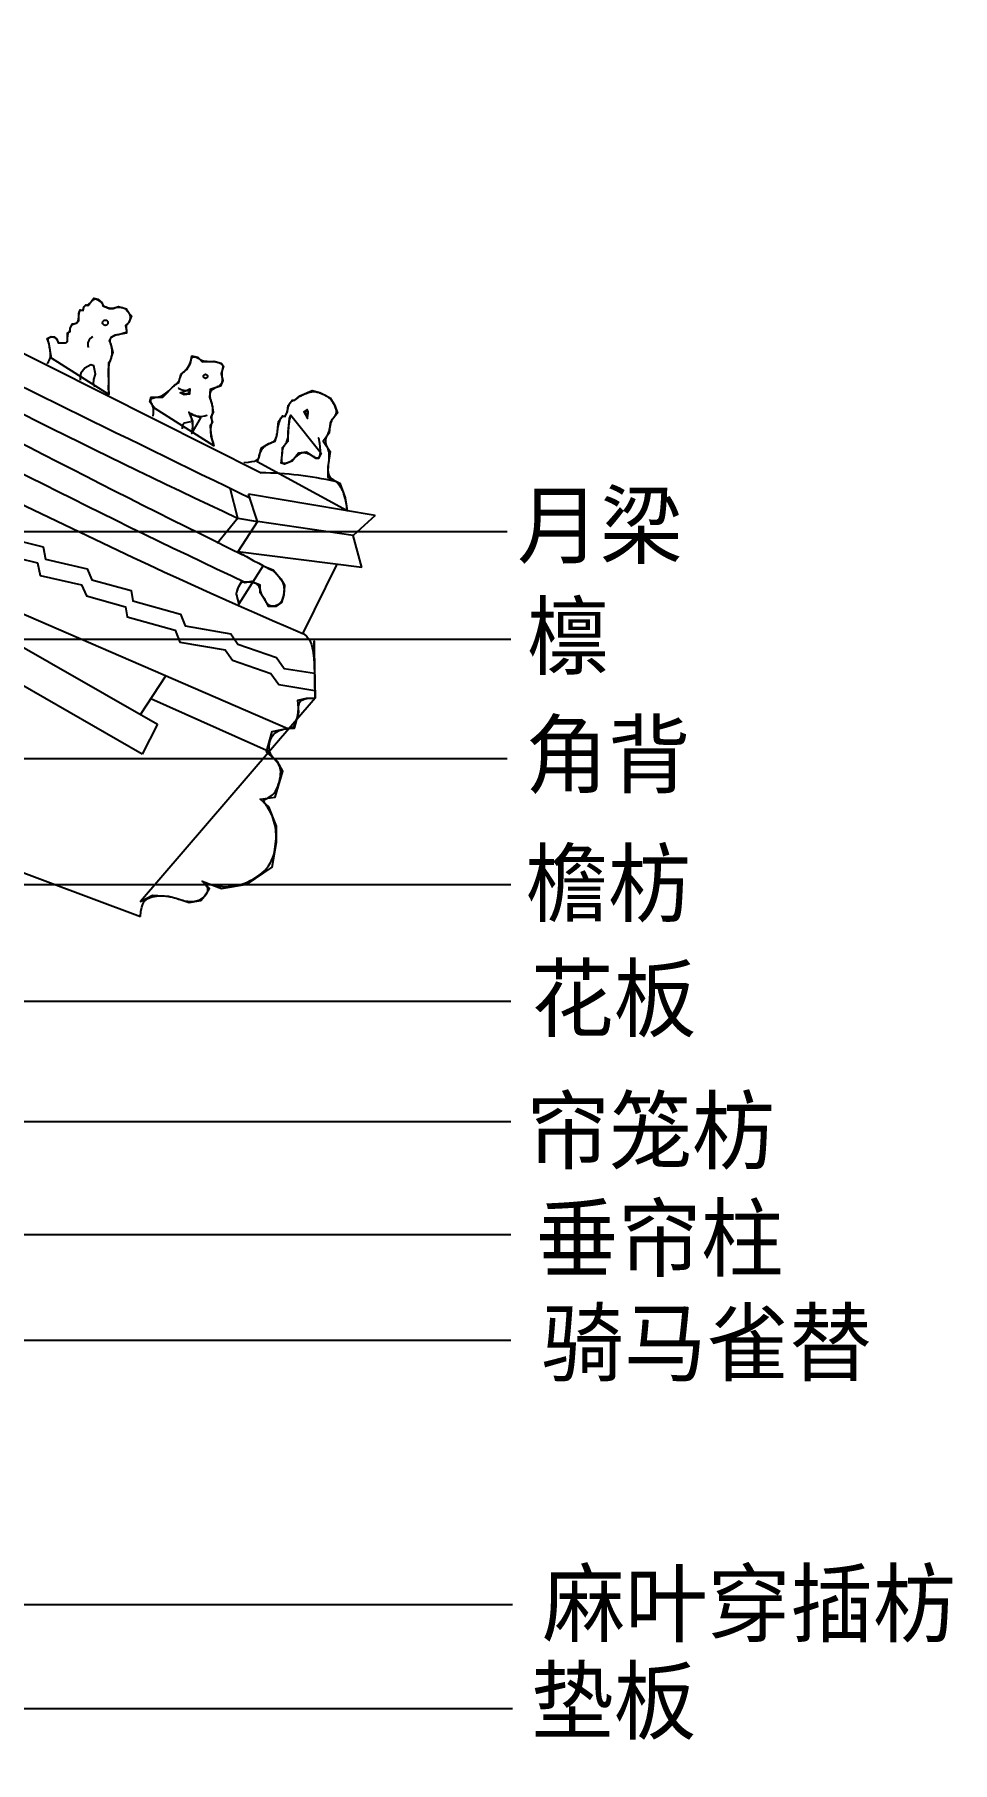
# Model space of a CAD drawing. Header units: metres. Extents: x 986 to 9059, y 312 to 6351.
# Drawn here: x 7471 to 9059, y 2626 to 5613 of the extents above; entities that cross this region are included whole.
import ezdxf

# ---------------------------------------------------------------- set-up
doc = ezdxf.new("R2010")
doc.units = ezdxf.units.M
for name, color, linetype in [('3', 3, 'Continuous'), ('4', 4, 'Continuous'), ('7', 7, 'Continuous'), ('DIM', 3, 'Continuous'), ('TEXT', 3, 'Continuous')]:
    doc.layers.add(name, color=color, linetype=linetype)
doc.dimstyles.get("Standard").update_dxf_attribs({"dimtxt": 2.5, "dimasz": 2.5, "dimexe": 1.25, "dimexo": 0.625, "dimtad": 1, "dimcen": 2.5, "dimazin": 3, "dimtfac": 1, "dimtmove": 0, "dimatfit": 3})

msp = doc.modelspace()

# ---------------------------------------------------------------- linework, layer by layer
at = {"layer": '3'}
for centre, radius, start, end in [((14085.35, 18171.87), 14786.57, 238.14, 244.94), ((16529.76, 22438.05), 19743.59, 238.74, 243.86), ((13534.19, 16819.1), 13422.67, 237.31, 244.88), ((12133.73, 14332.54), 10620.16, 236.58, 246.72), ((35871.33, 62607.72), 64233.02, 243.46, 244.13)]:
    msp.add_arc(centre, radius, start, end, dxfattribs=at)
at = {"layer": '4'}
for p, q in [((7657.42, 4368.94), (6164.85, 5226.17)), ((7186.62, 5195.39), (7862.98, 4855.51)), ((8060.02, 4781.42), (8021.86, 4746.98)), ((8037.07, 4692.04), (8021.86, 4746.98)), ((8037.07, 4692.04), (7822.51, 4718.7)), ((7993.58, 4697.44), (7935.05, 4578.08)), ((7683.43, 4420.89), (7657.42, 4368.94)), ((7239.79, 4243.53), (7654.53, 4088.41))]:
    msp.add_line(p, q, dxfattribs=at)
for points in [[(7493.07, 5044.18), (7493.07, 5044.18), (7495.34, 5047.59), (7496.94, 5050.78), (7497.97, 5053.77), (7498.54, 5056.56), (7498.74, 5059.15), (7498.67, 5061.56), (7498.44, 5063.79), (7498.15, 5065.85), (7497.87, 5067.75), (7497.62, 5069.5), (7497.39, 5071.12), (7497.17, 5072.64), (7496.95, 5074.06), (7496.72, 5075.41), (7496.47, 5076.7), (7496.19, 5077.96), (7495.89, 5079.19), (7495.57, 5080.4), (7495.26, 5081.57), (7494.98, 5082.69), (7494.77, 5083.76), (7494.64, 5084.77), (7494.62, 5085.7), (7494.73, 5086.55), (7494.98, 5087.31), (7495.38, 5087.98), (7495.88, 5088.57), (7496.47, 5089.07), (7497.14, 5089.5), (7497.85, 5089.85), (7498.58, 5090.14), (7499.32, 5090.35), (7500.04, 5090.5), (7500.75, 5090.59), (7501.44, 5090.62), (7502.12, 5090.59), (7502.78, 5090.49), (7503.43, 5090.34), (7504.07, 5090.13), (7504.69, 5089.87), (7505.31, 5089.55), (7505.92, 5089.17), (7506.51, 5088.75), (7507.07, 5088.28), (7507.62, 5087.76), (7508.14, 5087.2), (7508.63, 5086.6), (7509.09, 5085.96), (7509.51, 5085.29), (7509.92, 5084.59), (7510.32, 5083.9), (7510.74, 5083.22), (7511.19, 5082.57), (7511.69, 5081.97), (7512.25, 5081.43), (7512.9, 5080.98), (7513.64, 5080.63), (7514.47, 5080.36), (7515.36, 5080.18), (7516.3, 5080.06), (7517.26, 5079.99), (7518.23, 5079.97), (7519.2, 5079.98), (7520.13, 5080.01), (7521.02, 5080.05), (7521.87, 5080.1), (7522.66, 5080.16), (7523.4, 5080.24), (7524.09, 5080.33), (7524.72, 5080.43), (7525.29, 5080.55), (7525.8, 5080.69), (7526.24, 5080.85), (7526.63, 5081.05), (7526.96, 5081.32), (7527.24, 5081.68), (7527.47, 5082.15), (7527.67, 5082.76), (7527.82, 5083.54), (7527.95, 5084.5), (7528.05, 5085.65), (7528.13, 5086.97), (7528.21, 5088.4), (7528.29, 5089.88), (7528.39, 5091.36), (7528.53, 5092.8), (7528.7, 5094.14), (7528.93, 5095.33), (7529.21, 5096.33), (7529.55, 5097.17), (7529.91, 5097.86), (7530.29, 5098.46), (7530.68, 5098.97), (7531.04, 5099.45), (7531.38, 5099.92), (7531.66, 5100.41), (7531.89, 5100.95), (7532.07, 5101.54), (7532.21, 5102.17), (7532.35, 5102.85), (7532.48, 5103.56), (7532.62, 5104.31), (7532.8, 5105.08), (7533.03, 5105.87), (7533.32, 5106.69), (7533.67, 5107.5), (7534.08, 5108.31), (7534.54, 5109.09), (7535.07, 5109.84), (7535.64, 5110.54), (7536.26, 5111.17), (7536.94, 5111.73), (7537.65, 5112.2), (7538.41, 5112.6), (7539.18, 5112.94), (7539.97, 5113.24), (7540.75, 5113.53), (7541.53, 5113.82), (7542.28, 5114.12), (7543, 5114.46), (7543.67, 5114.86), (7544.29, 5115.32), (7544.87, 5115.84), (7545.39, 5116.45), (7545.86, 5117.15), (7546.27, 5117.94), (7546.62, 5118.83), (7546.9, 5119.83), (7547.13, 5120.95), (7547.31, 5122.16), (7547.44, 5123.43), (7547.55, 5124.75), (7547.65, 5126.08), (7547.74, 5127.4), (7547.85, 5128.67), (7547.98, 5129.89), (7548.14, 5131.01), (7548.34, 5132.04), (7548.56, 5132.98), (7548.81, 5133.81), (7549.07, 5134.55), (7549.35, 5135.18), (7549.64, 5135.71), (7549.93, 5136.13), (7550.23, 5136.45), (7550.52, 5136.66), (7550.82, 5136.8), (7551.12, 5136.86), (7551.42, 5136.88), (7551.73, 5136.85), (7552.05, 5136.79), (7552.38, 5136.72), (7552.71, 5136.65), (7553.05, 5136.59), (7553.39, 5136.56), (7553.72, 5136.57), (7554.04, 5136.64), (7554.35, 5136.77), (7554.65, 5136.99), (7554.92, 5137.3), (7555.16, 5137.72), (7555.38, 5138.23), (7555.6, 5138.81), (7555.81, 5139.44), (7556.02, 5140.1), (7556.25, 5140.78), (7556.5, 5141.45), (7556.77, 5142.09), (7557.08, 5142.69), (7557.43, 5143.24), (7557.8, 5143.73), (7558.2, 5144.17), (7558.62, 5144.56), (7559.07, 5144.87), (7559.53, 5145.13), (7560, 5145.31), (7560.48, 5145.42), (7560.98, 5145.5), (7561.51, 5145.58), (7562.07, 5145.69), (7562.68, 5145.86), (7563.35, 5146.15), (7564.08, 5146.57), (7564.88, 5147.16), (7565.76, 5147.95), (7566.71, 5148.9), (7567.71, 5149.95), (7568.75, 5151.06), (7569.82, 5152.15), (7570.89, 5153.19), (7571.95, 5154.11), (7572.99, 5154.87), (7574, 5155.43), (7574.98, 5155.78), (7575.93, 5155.94), (7576.86, 5155.95), (7577.78, 5155.8), (7578.69, 5155.53), (7579.6, 5155.15), (7580.52, 5154.68), (7581.43, 5154.13), (7582.35, 5153.52), (7583.24, 5152.87), (7584.11, 5152.18), (7584.92, 5151.46), (7585.68, 5150.74), (7586.37, 5150.02), (7586.96, 5149.31), (7587.47, 5148.63), (7587.91, 5147.97), (7588.3, 5147.33), (7588.7, 5146.71), (7589.12, 5146.1), (7589.6, 5145.51), (7590.18, 5144.92), (7590.87, 5144.33), (7591.72, 5143.75), (7592.69, 5143.17), (7593.75, 5142.62), (7594.89, 5142.09), (7596.07, 5141.59), (7597.26, 5141.15), (7598.44, 5140.76), (7599.57, 5140.43), (7600.63, 5140.17), (7601.64, 5139.99), (7602.6, 5139.87), (7603.54, 5139.82), (7604.46, 5139.83), (7605.38, 5139.91), (7606.32, 5140.04), (7607.29, 5140.23), (7608.3, 5140.48), (7609.36, 5140.75), (7610.48, 5141.04), (7611.65, 5141.32), (7612.88, 5141.56), (7614.17, 5141.76), (7615.53, 5141.87), (7616.96, 5141.89), (7618.46, 5141.8), (7619.99, 5141.6), (7621.52, 5141.32), (7623.02, 5140.98), (7624.44, 5140.58), (7625.76, 5140.15), (7626.92, 5139.7), (7627.91, 5139.26), (7628.68, 5138.82), (7629.28, 5138.39), (7629.75, 5137.95), (7630.13, 5137.49), (7630.46, 5136.98), (7630.79, 5136.42), (7631.16, 5135.78), (7631.62, 5135.06), (7632.19, 5134.24), (7632.85, 5133.33), (7633.55, 5132.34), (7634.27, 5131.26), (7634.95, 5130.12), (7635.56, 5128.92), (7636.06, 5127.67), (7636.41, 5126.37), (7636.57, 5125.04), (7636.56, 5123.69), (7636.4, 5122.34), (7636.11, 5121), (7635.71, 5119.71), (7635.22, 5118.47), (7634.67, 5117.3), (7634.06, 5116.22), (7633.43, 5115.25), (7632.78, 5114.36), (7632.15, 5113.54), (7631.54, 5112.77), (7630.98, 5112.02), (7630.49, 5111.26), (7630.07, 5110.49), (7629.76, 5109.68), (7629.56, 5108.81), (7629.46, 5107.89), (7629.45, 5106.94), (7629.49, 5105.97), (7629.59, 5105), (7629.71, 5104.05), (7629.84, 5103.13), (7629.96, 5102.26), (7630.05, 5101.45), (7630.07, 5100.7), (7630, 5100), (7629.8, 5099.35), (7629.42, 5098.73), (7628.84, 5098.16), (7628.02, 5097.61), (7626.93, 5097.09), (7625.54, 5096.58), (7623.9, 5096.1), (7622.07, 5095.62), (7620.13, 5095.15), (7618.12, 5094.68), (7616.11, 5094.22), (7614.18, 5093.75), (7612.37, 5093.28), (7610.74, 5092.8), (7609.29, 5092.31), (7608.01, 5091.8), (7606.87, 5091.28), (7605.88, 5090.74), (7605, 5090.18), (7604.24, 5089.6), (7603.58, 5088.99), (7602.99, 5088.35), (7602.49, 5087.69), (7602.07, 5087.01), (7601.73, 5086.31), (7601.47, 5085.6), (7601.28, 5084.88), (7601.17, 5084.15), (7601.13, 5083.42), (7601.17, 5082.69), (7601.27, 5081.94), (7601.43, 5081.16), (7601.65, 5080.34), (7601.91, 5079.45), (7602.2, 5078.5), (7602.54, 5077.45), (7602.89, 5076.3), (7603.26, 5075.03), (7603.64, 5073.66), (7603.99, 5072.18), (7604.31, 5070.61), (7604.57, 5068.96), (7604.76, 5067.24), (7604.86, 5065.45), (7604.85, 5063.61), (7604.71, 5061.72), (7604.47, 5059.83), (7604.14, 5057.95), (7603.75, 5056.12), (7603.31, 5054.37), (7602.84, 5052.74), (7602.37, 5051.25), (7601.91, 5049.94), (7601.49, 5048.83), (7601.11, 5047.88), (7600.76, 5047.02), (7600.44, 5046.22), (7600.15, 5045.41), (7599.89, 5044.55), (7599.67, 5043.57), (7599.47, 5042.43), (7599.3, 5041.08), (7599.16, 5039.54), (7599.04, 5037.85), (7598.95, 5036.03), (7598.88, 5034.13), (7598.83, 5032.16), (7598.8, 5030.16), (7598.79, 5028.18), (7598.8, 5026.22), (7598.82, 5024.3), (7598.85, 5022.42), (7598.89, 5020.59), (7598.92, 5018.8), (7598.95, 5017.06), (7598.97, 5015.37), (7598.98, 5013.73), (7598.97, 5012.14), (7598.95, 5010.61), (7598.92, 5009.12), (7598.89, 5007.66), (7598.86, 5006.24), (7598.84, 5004.85), (7598.83, 5003.47), (7598.84, 5002.11), (7598.87, 5000.76), (7598.92, 4999.41), (7599, 4998.06), (7599.1, 4996.68), (7599.23, 4995.29), (7599.38, 4993.86), (7599.56, 4992.4), (7599.76, 4990.89), (7500.1, 5053.55), (7497.76, 5067.61), (7496.58, 5078.15), (7493.07, 5087.52), (7499.51, 5091.04), (7504.79, 5090.45), (7509.48, 5086.35), (7511.83, 5079.91), (7520.62, 5079.91), (7526.48, 5080.49), (7528.24, 5082.25), (7528.24, 5097.48), (7532.35, 5099.82), (7532.35, 5105.68), (7536.45, 5112.71), (7543.48, 5113.88), (7547.59, 5118.56), (7547.59, 5130.86), (7549.93, 5137.3), (7552.28, 5136.72), (7555.21, 5136.13), (7556.38, 5142.58), (7559.9, 5146.09), (7564, 5144.92), (7573.38, 5157.22), (7580.42, 5155.46), (7588.04, 5149.02), (7589.21, 5144.33), (7600.35, 5139.65), (7606.8, 5139.65), (7616.18, 5143.16), (7630.25, 5139.06), (7630.25, 5136.13), (7638.46, 5126.76), (7634.35, 5115.05), (7628.49, 5110.36), (7630.25, 5101.58), (7630.25, 5096.89), (7610.32, 5093.38), (7602.7, 5089.28), (7600.35, 5083.42), (7602.7, 5077.57), (7606.21, 5064.1), (7601.52, 5047.7), (7599.18, 5044.77), (7598.59, 5027.78), (7599.18, 5013.14), (7598.59, 5002.02), (7599.18, 4994.99), (7599.76, 4990.89)], [(7676.1, 4953.66), (7676.1, 4953.66), (7676.67, 4958.33), (7676.76, 4962.35), (7676.47, 4965.78), (7675.9, 4968.69), (7675.16, 4971.18), (7674.33, 4973.3), (7673.53, 4975.13), (7672.84, 4976.75), (7672.36, 4978.22), (7672.1, 4979.54), (7672.08, 4980.74), (7672.29, 4981.8), (7672.76, 4982.73), (7673.48, 4983.53), (7674.47, 4984.21), (7675.73, 4984.76), (7677.26, 4985.19), (7679.04, 4985.57), (7681.03, 4985.94), (7683.21, 4986.36), (7685.53, 4986.9), (7687.97, 4987.61), (7690.49, 4988.55), (7693.06, 4989.78), (7695.65, 4991.34), (7698.23, 4993.17), (7700.76, 4995.18), (7703.22, 4997.3), (7705.58, 4999.45), (7707.8, 5001.54), (7709.85, 5003.5), (7711.7, 5005.24), (7713.34, 5006.71), (7714.77, 5007.93), (7716.02, 5008.98), (7717.11, 5009.89), (7718.06, 5010.74), (7718.89, 5011.58), (7719.62, 5012.45), (7720.28, 5013.43), (7720.88, 5014.55), (7721.44, 5015.79), (7721.97, 5017.11), (7722.47, 5018.48), (7722.95, 5019.86), (7723.42, 5021.21), (7723.9, 5022.49), (7724.38, 5023.67), (7724.88, 5024.72), (7725.39, 5025.65), (7725.93, 5026.48), (7726.48, 5027.21), (7727.04, 5027.88), (7727.63, 5028.49), (7728.23, 5029.07), (7728.85, 5029.63), (7729.49, 5030.19), (7730.15, 5030.77), (7730.82, 5031.37), (7731.51, 5032.01), (7732.22, 5032.7), (7732.94, 5033.46), (7733.69, 5034.29), (7734.45, 5035.22), (7735.22, 5036.25), (7736, 5037.37), (7736.78, 5038.57), (7737.54, 5039.85), (7738.28, 5041.19), (7738.98, 5042.58), (7739.63, 5044), (7740.22, 5045.46), (7740.75, 5046.93), (7741.23, 5048.39), (7741.69, 5049.8), (7742.16, 5051.14), (7742.65, 5052.37), (7743.19, 5053.47), (7743.8, 5054.41), (7744.51, 5055.14), (7745.34, 5055.66), (7746.27, 5055.97), (7747.28, 5056.09), (7748.36, 5056.03), (7749.47, 5055.81), (7750.62, 5055.46), (7751.77, 5054.98), (7752.9, 5054.4), (7754, 5053.73), (7755.1, 5053), (7756.22, 5052.25), (7757.4, 5051.49), (7758.65, 5050.76), (7760, 5050.08), (7761.49, 5049.48), (7763.15, 5049), (7764.99, 5048.65), (7766.98, 5048.4), (7769.08, 5048.25), (7771.26, 5048.16), (7773.47, 5048.1), (7775.68, 5048.06), (7777.85, 5047.99), (7779.93, 5047.88), (7781.89, 5047.71), (7783.74, 5047.47), (7785.46, 5047.17), (7787.06, 5046.81), (7788.53, 5046.4), (7789.89, 5045.94), (7791.12, 5045.44), (7792.23, 5044.9), (7793.22, 5044.32), (7794.08, 5043.7), (7794.81, 5043.03), (7795.42, 5042.29), (7795.9, 5041.49), (7796.24, 5040.61), (7796.45, 5039.64), (7796.52, 5038.57), (7796.45, 5037.4), (7796.28, 5036.14), (7796.03, 5034.81), (7795.75, 5033.4), (7795.45, 5031.95), (7795.18, 5030.45), (7794.96, 5028.93), (7794.84, 5027.4), (7794.82, 5025.86), (7794.9, 5024.33), (7795.04, 5022.81), (7795.21, 5021.3), (7795.38, 5019.81), (7795.52, 5018.34), (7795.6, 5016.89), (7795.58, 5015.48), (7795.45, 5014.1), (7795.19, 5012.76), (7794.78, 5011.47), (7794.21, 5010.22), (7793.48, 5009.02), (7792.57, 5007.89), (7791.47, 5006.81), (7790.18, 5005.8), (7788.69, 5004.85), (7787.04, 5003.95), (7785.31, 5003.07), (7783.54, 5002.19), (7781.8, 5001.28), (7780.14, 5000.32), (7778.63, 4999.29), (7777.32, 4998.16), (7776.26, 4996.92), (7775.44, 4995.57), (7774.83, 4994.14), (7774.43, 4992.65), (7774.2, 4991.11), (7774.12, 4989.55), (7774.17, 4987.98), (7774.33, 4986.43), (7774.59, 4984.91), (7774.91, 4983.41), (7775.29, 4981.93), (7775.71, 4980.45), (7776.16, 4978.96), (7776.62, 4977.45), (7777.07, 4975.91), (7777.5, 4974.33), (7777.9, 4972.7), (7778.26, 4971.03), (7778.57, 4969.35), (7778.81, 4967.67), (7778.98, 4966.01), (7779.08, 4964.38), (7779.08, 4962.8), (7778.99, 4961.29), (7778.81, 4959.87), (7778.54, 4958.52), (7778.23, 4957.24), (7777.9, 4956.01), (7777.58, 4954.82), (7777.29, 4953.67), (7777.07, 4952.54), (7776.94, 4951.42), (7776.93, 4950.31), (7777.01, 4949.2), (7777.15, 4948.1), (7777.32, 4947.02), (7777.49, 4945.97), (7777.63, 4944.96), (7777.7, 4943.98), (7777.69, 4943.04), (7777.56, 4942.15), (7777.34, 4941.27), (7777.05, 4940.34), (7776.72, 4939.32), (7776.38, 4938.16), (7776.05, 4936.81), (7775.76, 4935.23), (7775.55, 4933.36), (7775.43, 4931.16), (7775.45, 4928.58), (7775.67, 4925.57), (7776.12, 4922.07), (7776.85, 4918.04), (7777.92, 4913.43), (7779.36, 4908.19), (7781.23, 4902.26), (7678.34, 4967.07), (7670.51, 4978.24), (7672.75, 4986.06), (7692.88, 4986.06), (7714.13, 5008.4), (7720.84, 5011.76), (7724.19, 5025.16), (7728.67, 5029.63), (7734.26, 5034.1), (7740.97, 5045.27), (7743.21, 5057.56), (7753.27, 5055.33), (7761.1, 5047.51), (7781.23, 5048.63), (7793.53, 5045.27), (7798.01, 5039.69), (7793.53, 5027.4), (7796.89, 5015.11), (7792.42, 5005.05), (7774.52, 4999.47), (7773.4, 4986.06), (7777.88, 4974.89), (7780.11, 4960.36), (7775.64, 4951.42), (7778.99, 4942.49), (7774.52, 4936.9), (7775.64, 4919.02), (7781.23, 4902.26)], [(7833.78, 4873.53), (7833.78, 4873.53), (7841.24, 4874.08), (7846.99, 4874.86), (7851.29, 4875.85), (7854.36, 4877.03), (7856.46, 4878.38), (7857.8, 4879.85), (7858.64, 4881.44), (7859.22, 4883.12), (7859.74, 4884.86), (7860.25, 4886.63), (7860.78, 4888.43), (7861.35, 4890.21), (7861.99, 4891.96), (7862.72, 4893.66), (7863.56, 4895.28), (7864.53, 4896.81), (7865.66, 4898.21), (7866.91, 4899.51), (7868.28, 4900.7), (7869.73, 4901.79), (7871.24, 4902.79), (7872.79, 4903.72), (7874.35, 4904.58), (7875.9, 4905.37), (7877.42, 4906.12), (7878.9, 4906.83), (7880.31, 4907.53), (7881.66, 4908.24), (7882.93, 4908.97), (7884.11, 4909.75), (7885.19, 4910.59), (7886.16, 4911.52), (7887.01, 4912.55), (7887.75, 4913.69), (7888.39, 4914.96), (7888.95, 4916.36), (7889.44, 4917.9), (7889.88, 4919.58), (7890.27, 4921.43), (7890.63, 4923.44), (7890.97, 4925.61), (7891.31, 4927.91), (7891.65, 4930.3), (7892.01, 4932.72), (7892.39, 4935.14), (7892.81, 4937.5), (7893.27, 4939.76), (7893.8, 4941.87), (7894.39, 4943.8), (7895.04, 4945.54), (7895.73, 4947.09), (7896.46, 4948.46), (7897.2, 4949.64), (7897.94, 4950.64), (7898.68, 4951.47), (7899.39, 4952.11), (7900.07, 4952.59), (7900.73, 4952.93), (7901.35, 4953.18), (7901.95, 4953.37), (7902.54, 4953.54), (7903.11, 4953.74), (7903.68, 4953.99), (7904.24, 4954.35), (7904.8, 4954.83), (7905.35, 4955.45), (7905.89, 4956.18), (7906.4, 4957.02), (7906.9, 4957.96), (7907.36, 4958.98), (7907.78, 4960.08), (7908.15, 4961.24), (7908.48, 4962.45), (7908.77, 4963.7), (7909.04, 4964.98), (7909.32, 4966.29), (7909.61, 4967.6), (7909.93, 4968.91), (7910.31, 4970.21), (7910.76, 4971.48), (7911.29, 4972.72), (7911.89, 4973.9), (7912.55, 4975.03), (7913.25, 4976.09), (7913.98, 4977.05), (7914.72, 4977.92), (7915.45, 4978.67), (7916.17, 4979.3), (7916.85, 4979.79), (7917.51, 4980.18), (7918.17, 4980.49), (7918.82, 4980.77), (7919.5, 4981.03), (7920.2, 4981.32), (7920.95, 4981.66), (7921.76, 4982.09), (7922.64, 4982.64), (7923.6, 4983.3), (7924.66, 4984.05), (7925.84, 4984.89), (7927.15, 4985.79), (7928.6, 4986.75), (7930.22, 4987.76), (7932.01, 4988.8), (7933.99, 4989.85), (7936.12, 4990.89), (7938.36, 4991.9), (7940.68, 4992.85), (7943.03, 4993.71), (7945.38, 4994.45), (7947.68, 4995.06), (7949.91, 4995.5), (7952.02, 4995.75), (7954.03, 4995.83), (7955.96, 4995.74), (7957.85, 4995.5), (7959.71, 4995.12), (7961.57, 4994.61), (7963.45, 4993.99), (7965.38, 4993.26), (7967.36, 4992.45), (7969.39, 4991.56), (7971.44, 4990.58), (7973.46, 4989.52), (7975.44, 4988.38), (7977.36, 4987.16), (7979.17, 4985.87), (7980.85, 4984.51), (7982.38, 4983.08), (7983.77, 4981.59), (7985.02, 4980.05), (7986.16, 4978.46), (7987.19, 4976.84), (7988.13, 4975.19), (7989, 4973.52), (7989.8, 4971.85), (7990.53, 4970.18), (7991.2, 4968.51), (7991.78, 4966.85), (7992.24, 4965.22), (7992.57, 4963.61), (7992.76, 4962.03), (7992.77, 4960.49), (7992.59, 4959), (7992.21, 4957.56), (7991.66, 4956.17), (7990.98, 4954.84), (7990.19, 4953.56), (7989.35, 4952.32), (7988.48, 4951.15), (7987.62, 4950.02), (7986.81, 4948.95), (7986.09, 4947.92), (7985.44, 4946.92), (7984.86, 4945.91), (7984.34, 4944.87), (7983.88, 4943.77), (7983.46, 4942.58), (7983.07, 4941.28), (7982.71, 4939.82), (7982.37, 4938.2), (7982.02, 4936.44), (7981.66, 4934.57), (7981.27, 4932.61), (7980.82, 4930.6), (7980.3, 4928.56), (7979.69, 4926.54), (7978.98, 4924.55), (7978.16, 4922.63), (7977.28, 4920.76), (7976.39, 4918.92), (7975.56, 4917.1), (7974.84, 4915.29), (7974.29, 4913.45), (7973.98, 4911.58), (7973.95, 4909.66), (7974.25, 4907.66), (7974.83, 4905.59), (7975.6, 4903.44), (7976.49, 4901.18), (7977.43, 4898.83), (7978.33, 4896.35), (7979.12, 4893.76), (7979.73, 4891.03), (7980.09, 4888.18), (7980.24, 4885.22), (7980.2, 4882.18), (7980.03, 4879.12), (7979.76, 4876.05), (7979.44, 4873.02), (7979.11, 4870.06), (7978.8, 4867.2), (7978.56, 4864.48), (7978.42, 4861.89), (7978.42, 4859.44), (7978.59, 4857.12), (7978.96, 4854.93), (7979.56, 4852.88), (7980.43, 4850.94), (7981.59, 4849.14), (7983.08, 4847.45), (7984.83, 4845.83), (7986.78, 4844.24), (7988.86, 4842.64), (7991.02, 4840.98), (7993.18, 4839.21), (7995.28, 4837.29), (7997.25, 4835.17), (7999.04, 4832.82), (8000.66, 4830.26), (8002.11, 4827.54), (8003.4, 4824.69), (8004.56, 4821.74), (8005.59, 4818.74), (8006.5, 4815.72), (8007.32, 4812.73), (8008.04, 4809.79), (8008.7, 4806.9), (8009.28, 4804.04), (8009.82, 4801.19), (8010.32, 4798.35), (8010.79, 4795.49), (8011.25, 4792.6), (8011.7, 4789.67), (7856.15, 4874.65), (7859.5, 4882.47), (7862.86, 4898.11), (7876.28, 4905.93), (7887.46, 4910.4), (7890.82, 4921.57), (7893.05, 4943.92), (7899.76, 4953.97), (7904.24, 4952.86), (7908.71, 4960.68), (7909.83, 4971.85), (7916.54, 4980.79), (7921.01, 4980.79), (7929.96, 4988.61), (7951.21, 4997.55), (7964.63, 4994.2), (7982.53, 4985.26), (7990.35, 4971.85), (7994.83, 4958.44), (7985.88, 4948.39), (7982.53, 4941.68), (7980.29, 4923.81), (7970.22, 4910.4), (7982.53, 4892.52), (7978.05, 4865.71), (7978.05, 4847.83), (7999.3, 4837.78), (8008.25, 4812.08), (8010.49, 4797.56), (8011.7, 4789.67)], [(7419.41, 4743.98), (7485.95, 4727.7), (7490.02, 4706), (7561.99, 4689.72), (7570.13, 4670.73), (7638.02, 4651.74), (7640.74, 4634.1), (7723.57, 4611.04), (7731.71, 4590.7), (7810.47, 4577.13), (7822.69, 4559.5), (7889.22, 4536.44), (7902.8, 4517.45), (7955.26, 4508.86)], [(7409.89, 4716.18), (7476.42, 4699.9), (7480.49, 4678.2), (7552.46, 4661.92), (7560.61, 4642.93), (7628.5, 4623.94), (7631.21, 4606.31), (7714.04, 4583.25), (7722.19, 4562.9), (7800.94, 4549.33), (7813.16, 4531.7), (7879.7, 4508.64), (7893.27, 4489.65), (7955.99, 4479.38)], [(7935.05, 4578.08), (7935.05, 4578.08), (7941.46, 4572.8), (7946.32, 4566.56), (7949.87, 4558.59), (7952.35, 4548.13), (7953.99, 4534.42), (7955.02, 4516.68), (7955.7, 4494.16), (7956.24, 4466.09), (7954.41, 4564.61), (7954.75, 4549.02), (7956.24, 4466.09)], [(7654.53, 4088.41), (7654.53, 4088.41), (7654.99, 4097.25), (7656.29, 4104.38), (7658.29, 4109.99), (7660.88, 4114.3), (7663.92, 4117.5), (7667.3, 4119.8), (7670.89, 4121.41), (7674.56, 4122.52), (7678.2, 4123.31), (7681.77, 4123.84), (7685.25, 4124.15), (7688.62, 4124.26), (7691.85, 4124.22), (7694.92, 4124.04), (7697.8, 4123.78), (7700.47, 4123.45), (7702.93, 4123.08), (7705.19, 4122.69), (7707.32, 4122.25), (7709.36, 4121.78), (7711.35, 4121.26), (7713.35, 4120.7), (7715.4, 4120.09), (7717.55, 4119.42), (7719.83, 4118.69), (7722.23, 4117.94), (7724.74, 4117.19), (7727.32, 4116.47), (7729.97, 4115.81), (7732.65, 4115.23), (7735.34, 4114.77), (7738.03, 4114.46), (7740.69, 4114.31), (7743.3, 4114.33), (7745.85, 4114.51), (7748.31, 4114.84), (7750.68, 4115.32), (7752.92, 4115.94), (7755.02, 4116.69), (7756.97, 4117.56), (7758.74, 4118.54), (7760.36, 4119.62), (7761.83, 4120.79), (7763.17, 4122.01), (7764.4, 4123.28), (7765.52, 4124.58), (7766.56, 4125.88), (7767.52, 4127.17), (7768.42, 4128.44), (7769.23, 4129.68), (7769.92, 4130.92), (7770.47, 4132.17), (7770.84, 4133.43), (7771.01, 4134.71), (7770.95, 4136.03), (7770.62, 4137.4), (7770.03, 4138.82), (7769.28, 4140.23), (7768.49, 4141.59), (7767.79, 4142.83), (7767.31, 4143.89), (7767.18, 4144.73), (7767.51, 4145.27), (7768.45, 4145.46), (7770.08, 4145.28), (7772.38, 4144.77), (7775.26, 4144.04), (7778.66, 4143.18), (7782.51, 4142.27), (7786.74, 4141.41), (7791.29, 4140.69), (7796.08, 4140.19), (7801.05, 4140), (7806.17, 4140.14), (7811.41, 4140.6), (7816.76, 4141.39), (7822.17, 4142.52), (7827.64, 4143.99), (7833.12, 4145.79), (7838.6, 4147.94), (7844.05, 4150.44), (7849.4, 4153.27), (7854.59, 4156.41), (7859.55, 4159.84), (7864.23, 4163.55), (7868.55, 4167.52), (7872.44, 4171.73), (7875.85, 4176.16), (7878.73, 4180.79), (7881.1, 4185.57), (7883.04, 4190.44), (7884.58, 4195.35), (7885.79, 4200.25), (7886.72, 4205.07), (7887.42, 4209.78), (7887.96, 4214.3), (7888.36, 4218.61), (7888.64, 4222.73), (7888.78, 4226.69), (7888.77, 4230.54), (7888.6, 4234.32), (7888.26, 4238.07), (7887.74, 4241.82), (7887.02, 4245.62), (7886.11, 4249.49), (7885.02, 4253.4), (7883.76, 4257.3), (7882.37, 4261.13), (7880.86, 4264.84), (7879.25, 4268.38), (7877.58, 4271.71), (7875.85, 4274.77), (7874.1, 4277.52), (7872.41, 4279.97), (7870.86, 4282.15), (7869.53, 4284.07), (7868.5, 4285.76), (7867.86, 4287.24), (7867.7, 4288.53), (7868.09, 4289.65), (7869.09, 4290.64), (7870.63, 4291.59), (7872.59, 4292.58), (7874.88, 4293.72), (7877.39, 4295.11), (7880.01, 4296.85), (7882.63, 4299.03), (7885.16, 4301.75), (7887.5, 4305.07), (7889.62, 4308.89), (7891.5, 4313.09), (7893.12, 4317.52), (7894.46, 4322.06), (7895.51, 4326.56), (7896.24, 4330.89), (7896.65, 4334.93), (7896.71, 4338.56), (7896.45, 4341.8), (7895.89, 4344.72), (7895.06, 4347.37), (7893.98, 4349.8), (7892.67, 4352.06), (7891.18, 4354.22), (7889.51, 4356.32), (7887.7, 4358.42), (7885.82, 4360.56), (7883.94, 4362.77), (7882.14, 4365.08), (7880.47, 4367.55), (7879.03, 4370.19), (7877.88, 4373.05), (7877.09, 4376.17), (7876.72, 4379.55), (7876.78, 4383.14), (7877.23, 4386.82), (7878.06, 4390.51), (7879.26, 4394.11), (7880.8, 4397.54), (7882.67, 4400.68), (7884.85, 4403.46), (7887.31, 4405.79), (7890, 4407.71), (7892.83, 4409.25), (7895.75, 4410.47), (7898.69, 4411.42), (7901.57, 4412.13), (7904.33, 4412.67), (7906.89, 4413.07), (7909.21, 4413.38), (7911.29, 4413.68), (7913.16, 4414.02), (7914.84, 4414.46), (7916.37, 4415.09), (7917.76, 4415.95), (7919.04, 4417.11), (7920.24, 4418.65), (7921.37, 4420.6), (7922.43, 4422.92), (7923.42, 4425.53), (7924.31, 4428.38), (7925.1, 4431.38), (7925.78, 4434.48), (7926.34, 4437.6), (7926.76, 4440.67), (7927.04, 4443.63), (7927.25, 4446.46), (7927.44, 4449.15), (7927.69, 4451.67), (7928.05, 4454.03), (7928.59, 4456.19), (7929.38, 4458.15), (7930.48, 4459.89), (7931.96, 4461.4), (7933.85, 4462.69), (7936.2, 4463.76), (7939.06, 4464.62), (7942.44, 4465.28), (7946.41, 4465.73), (7951, 4466), (7956.24, 4466.09), (7654.53, 4114.46), (7675.02, 4125.62), (7702.96, 4123.76), (7715.99, 4120.04), (7738.34, 4112.59), (7758.83, 4116.32), (7768.14, 4127.48), (7773.73, 4136.78), (7760.69, 4149.81), (7794.21, 4136.78), (7838.91, 4144.22), (7881.75, 4173.99), (7889.2, 4216.78), (7889.2, 4244.69), (7876.16, 4278.18), (7861.26, 4291.2), (7887.33, 4294.93), (7900.37, 4339.58), (7891.06, 4356.32), (7872.44, 4373.07), (7881.75, 4408.42), (7909.68, 4414), (7920.86, 4414), (7928.31, 4441.91), (7926.45, 4462.37), (7941.34, 4466.09), (7956.24, 4466.09)]]:
    msp.add_lwpolyline(points, dxfattribs=at)
msp.add_arc((7852.7, 4214.39), 641.21, 77.53, 89.08, dxfattribs=at)
at = {"layer": '7'}
for p, q in [((6159.65, 5293.71), (7683.43, 4420.89)), ((7822.37, 4777.19), (7809.6, 4828.66)), ((7856.39, 4771.35), (7841.12, 4818.79)), ((8060.02, 4781.42), (7841.12, 4818.79)), ((7036.35, 4791.53), (7909.2, 4413.38)), ((7822.37, 4777.19), (7787.03, 4733.03)), ((7822.37, 4777.19), (7856.39, 4771.35)), ((7856.39, 4771.35), (7822.51, 4718.7)), ((8021.86, 4746.98), (7856.39, 4771.35)), ((7654.44, 4437.49), (7698.23, 4504.79)), ((7672.38, 4465.05), (7877.66, 4373.9))]:
    msp.add_line(p, q, dxfattribs=at)
for points in [[(7575.73, 5004.36), (7572.8, 5009.04), (7573.38, 5016.66), (7576.31, 5026.03), (7573.38, 5040.67), (7568.11, 5041.84), (7558.14, 5036.57), (7551.11, 5027.78), (7549.93, 5021.34), (7549.93, 5015.49)], [(7719.72, 5001.7), (7719.72, 5001.7), (7723.26, 4999.95), (7726.36, 4998.81), (7729.04, 4998.17), (7731.33, 4997.88), (7733.26, 4997.85), (7734.86, 4997.93), (7736.14, 4998.01), (7737.15, 4997.98), (7737.9, 4997.72), (7738.4, 4997.27), (7738.66, 4996.66), (7738.7, 4995.94), (7738.51, 4995.16), (7738.1, 4994.35), (7737.49, 4993.57), (7736.68, 4992.86), (7735.68, 4992.25), (7734.48, 4991.8), (7733.08, 4991.52), (7731.49, 4991.45), (7729.69, 4991.62), (7727.69, 4992.06), (7725.49, 4992.8), (7723.07, 4993.88), (7729.79, 4996.11), (7739.85, 5000.58), (7738.73, 4991.65), (7729.79, 4990.53), (7723.07, 4993.88)], [(7768.93, 4954.78), (7768.93, 4954.78), (7765.26, 4953.42), (7761.81, 4952.66), (7758.59, 4952.39), (7755.6, 4952.53), (7752.86, 4952.97), (7750.37, 4953.64), (7748.14, 4954.42), (7746.19, 4955.24), (7744.51, 4956.01), (7743.1, 4956.68), (7741.95, 4957.23), (7741.04, 4957.63), (7740.37, 4957.83), (7739.92, 4957.82), (7739.69, 4957.56), (7739.66, 4957.01), (7739.82, 4956.16), (7740.14, 4955.04), (7740.57, 4953.68), (7741.09, 4952.13), (7741.64, 4950.43), (7742.21, 4948.62), (7742.74, 4946.73), (7743.21, 4944.81), (7743.57, 4942.89), (7743.84, 4940.89), (7743.99, 4938.76), (7744.04, 4936.42), (7743.99, 4933.8), (7743.84, 4930.82), (7743.57, 4927.41), (7743.21, 4923.49), (7758.86, 4950.31), (7743.21, 4955.89), (7737.61, 4960.36), (7744.32, 4944.72), (7744.32, 4934.66), (7743.21, 4923.49)], [(7941.14, 4960.68), (7941.14, 4960.68), (7941.39, 4962.05), (7941.36, 4962.85), (7941.12, 4963.14), (7940.76, 4962.98), (7940.36, 4962.43), (7940, 4961.54), (7939.77, 4960.38), (7939.75, 4959), (7939.99, 4957.49), (7940.45, 4956.04), (7941.08, 4954.87), (7941.81, 4954.18), (7942.58, 4954.21), (7943.32, 4955.15), (7943.99, 4957.24), (7944.5, 4960.68), (7942.26, 4965.15), (7936.67, 4960.68), (7943.38, 4949.51), (7944.5, 4960.68)], [(7740.97, 4943.6), (7729.79, 4941.37), (7726.43, 4936.9), (7726.43, 4931.31)], [(7962.39, 4915.99), (7962.39, 4915.99), (7963.77, 4906.94), (7964.6, 4899.75), (7964.97, 4894.19), (7964.96, 4890.01), (7964.65, 4886.99), (7964.12, 4884.88), (7963.47, 4883.45), (7962.77, 4882.47), (7962.08, 4881.74), (7961.4, 4881.21), (7960.7, 4880.88), (7959.95, 4880.75), (7959.12, 4880.81), (7958.18, 4881.06), (7957.11, 4881.49), (7955.87, 4882.1), (7954.45, 4882.87), (7952.87, 4883.78), (7951.16, 4884.76), (7949.35, 4885.77), (7947.46, 4886.77), (7945.54, 4887.7), (7943.61, 4888.52), (7941.7, 4889.17), (7939.84, 4889.63), (7938.03, 4889.88), (7936.27, 4889.93), (7934.55, 4889.78), (7932.88, 4889.44), (7931.25, 4888.91), (7929.65, 4888.2), (7928.1, 4887.31), (7926.58, 4886.25), (7925.08, 4885.06), (7923.6, 4883.76), (7922.13, 4882.4), (7920.66, 4881.01), (7919.18, 4879.64), (7917.69, 4878.31), (7916.17, 4877.07), (7914.62, 4875.94), (7913.05, 4874.94), (7911.49, 4874.06), (7909.95, 4873.3), (7908.45, 4872.66), (7907.02, 4872.15), (7905.67, 4871.75), (7904.42, 4871.48), (7903.3, 4871.34), (7902.29, 4871.33), (7901.41, 4871.47), (7900.65, 4871.79), (7900.01, 4872.28), (7899.5, 4872.98), (7899.1, 4873.88), (7898.83, 4875.02), (7898.68, 4876.39), (7898.63, 4877.96), (7898.66, 4879.68), (7898.76, 4881.49), (7898.9, 4883.36), (7899.07, 4885.23), (7899.24, 4887.06), (7899.39, 4888.8), (7899.52, 4890.41), (7899.63, 4891.9), (7899.76, 4893.3), (7899.93, 4894.62), (7900.15, 4895.89), (7900.47, 4897.13), (7900.89, 4898.36), (7901.44, 4899.6), (7902.14, 4900.88), (7902.96, 4902.19), (7903.86, 4903.55), (7904.8, 4904.95), (7905.73, 4906.41), (7906.63, 4907.93), (7907.45, 4909.5), (7908.15, 4911.15), (7908.71, 4912.86), (7909.13, 4914.68), (7909.45, 4916.62), (7909.69, 4918.72), (7909.88, 4921.01), (7910.04, 4923.52), (7910.2, 4926.27), (7910.39, 4929.3), (7910.63, 4932.61), (7910.92, 4936.12), (7911.28, 4939.71), (7911.72, 4943.28), (7912.23, 4946.71), (7912.83, 4949.9), (7913.52, 4952.73), (7914.3, 4955.09), (7966.87, 4889.17), (7962.39, 4880.23), (7957.92, 4880.23), (7941.14, 4891.41), (7927.72, 4889.17), (7916.54, 4875.77), (7903.12, 4870.18), (7897.53, 4872.41), (7899.76, 4890.29), (7899.76, 4899.23), (7909.83, 4910.4), (7909.83, 4926.04), (7912.07, 4949.51), (7914.3, 4955.09)], [(7822.51, 4718.7), (7822.51, 4718.7), (7837.37, 4710.58), (7849.32, 4704.15), (7858.76, 4699.17), (7866.07, 4695.37), (7871.64, 4692.49), (7875.85, 4690.3), (7879.08, 4688.52), (7881.72, 4686.91), (7884.11, 4685.25), (7886.29, 4683.52), (7888.3, 4681.74), (7890.14, 4679.93), (7891.82, 4678.12), (7893.35, 4676.32), (7894.74, 4674.56), (7896, 4672.86), (7897.14, 4671.22), (7898.17, 4669.65), (7899.08, 4668.11), (7899.88, 4666.58), (7900.57, 4665.05), (7901.15, 4663.49), (7901.62, 4661.88), (7901.98, 4660.2), (7902.25, 4658.43), (7902.41, 4656.6), (7902.48, 4654.7), (7902.47, 4652.77), (7902.38, 4650.82), (7902.22, 4648.87), (7901.99, 4646.94), (7901.71, 4645.04), (7901.37, 4643.19), (7900.97, 4641.39), (7900.51, 4639.67), (7899.98, 4638.01), (7899.38, 4636.44), (7898.71, 4634.94), (7897.95, 4633.54), (7897.11, 4632.24), (7896.18, 4631.04), (7895.16, 4629.95), (7894.07, 4628.95), (7892.9, 4628.07), (7891.67, 4627.29), (7890.37, 4626.61), (7889.03, 4626.03), (7887.64, 4625.56), (7886.22, 4625.2), (7884.77, 4624.95), (7883.32, 4624.83), (7881.88, 4624.83), (7880.48, 4624.99), (7879.13, 4625.29), (7877.84, 4625.76), (7876.64, 4626.4), (7875.54, 4627.22), (7874.53, 4628.19), (7873.59, 4629.31), (7872.69, 4630.54), (7871.83, 4631.86), (7870.98, 4633.24), (7870.13, 4634.68), (7869.26, 4636.14), (7868.36, 4637.6), (7867.44, 4639.06), (7866.52, 4640.53), (7865.63, 4642.01), (7864.78, 4643.51), (7864, 4645.02), (7863.3, 4646.55), (7862.72, 4648.1), (7862.25, 4649.67), (7861.87, 4651.26), (7861.53, 4652.84), (7861.17, 4654.39), (7860.75, 4655.91), (7860.23, 4657.37), (7859.56, 4658.76), (7858.68, 4660.06), (7857.57, 4661.26), (7856.26, 4662.35), (7854.77, 4663.32), (7853.16, 4664.18), (7851.47, 4664.91), (7849.73, 4665.52), (7847.99, 4665.99), (7846.29, 4666.32), (7844.66, 4666.51), (7843.1, 4666.59), (7841.63, 4666.58), (7840.24, 4666.51), (7838.92, 4666.41), (7837.69, 4666.31), (7836.53, 4666.22), (7835.46, 4666.2), (7834.46, 4666.23), (7833.54, 4666.31), (7832.67, 4666.39), (7831.84, 4666.43), (7831.05, 4666.39), (7830.27, 4666.24), (7829.5, 4665.92), (7828.73, 4665.41), (7827.94, 4664.67), (7827.14, 4663.73), (7826.34, 4662.62), (7825.56, 4661.39), (7824.8, 4660.07), (7824.08, 4658.68), (7823.41, 4657.28), (7822.79, 4655.9), (7822.24, 4654.57), (7821.75, 4653.3), (7821.32, 4652.11), (7820.95, 4651), (7820.64, 4650), (7820.37, 4649.1), (7820.15, 4648.32), (7819.97, 4647.68), (7819.85, 4647.14), (7819.81, 4646.52), (7819.92, 4645.6), (7820.23, 4644.15), (7820.8, 4641.95), (7821.68, 4638.78), (7822.91, 4634.41), (7824.57, 4628.62), (7866.34, 4694.56), (7883.88, 4687.88), (7897.25, 4672.02), (7903.1, 4661.17), (7902.26, 4644.48), (7898.09, 4631.13), (7888.06, 4624.45), (7875.53, 4624.45), (7869.68, 4636.14), (7861.33, 4647.82), (7861.33, 4661.17), (7845.45, 4667.85), (7834.59, 4665.35), (7828.93, 4667.94), (7822.06, 4655.33), (7819.56, 4646.15), (7819.56, 4646.15), (7824.57, 4628.62)]]:
    msp.add_lwpolyline(points, dxfattribs=at)
for centre, radius in [((7593.32, 5114.95), 4.61), ((7766.67, 5022.17), 3.54)]:
    msp.add_circle(centre, radius, dxfattribs=at)
msp.add_arc((7577.49, 5077.51), 14.38, 113.15, 203.21, dxfattribs=at)

# ---------------------------------------------------------------- texts
at = {"layer": 'TEXT'}
for s, p in [(' 月梁', (8231.07, 4710.1)), ('檩', (8322.52, 4518.09)), ('角背', (8319.71, 4313.52)), ('檐枋', (8319.95, 4090.79)), ('花板', (8329.56, 3891.84)), ('帘笼枋', (8322.12, 3663.39)), ('垂帘柱', (8337.46, 3477.51)), ('骑马雀替', (8347.31, 3296.91)), ('麻叶穿插枋', (8349.26, 2845.93)), ('垫板', (8329.56, 2677.6))]:
    msp.add_text(s, height=110, dxfattribs=at).set_placement(p)

# ---------------------------------------------------------------- leaders
at = {"layer": 'DIM'}
for points in [[(4150.22, 4754.26), (8288.26, 4754.26)], [(6384.13, 4694.24), (6384.13, 4361.35), (8288.26, 4361.35)], [(7042.2, 4567.82), (8294.73, 4567.82)], [(4122.82, 4381.38), (4122.82, 2517), (8297.63, 2517)], [(6726.84, 4137.5), (6726.84, 3942.15), (8294.7, 3942.15)], [(7099.01, 4143.8), (8294.7, 4143.8)], [(4296.12, 4091.08), (4296.12, 2719.42), (8297.63, 2719.42)], [(7099.01, 3734.2), (8294.7, 3734.2)], [(4469.42, 3724.87), (4469.42, 2899.21), (8297.63, 2899.21)], [(6575.45, 3570.36), (6575.45, 3356.11), (8294.7, 3356.11)], [(7117.93, 3538.85), (8294.7, 3538.85)]]:
    msp.add_leader(points, dimstyle='Standard', dxfattribs=at)

doc.saveas('drawing.dxf')
